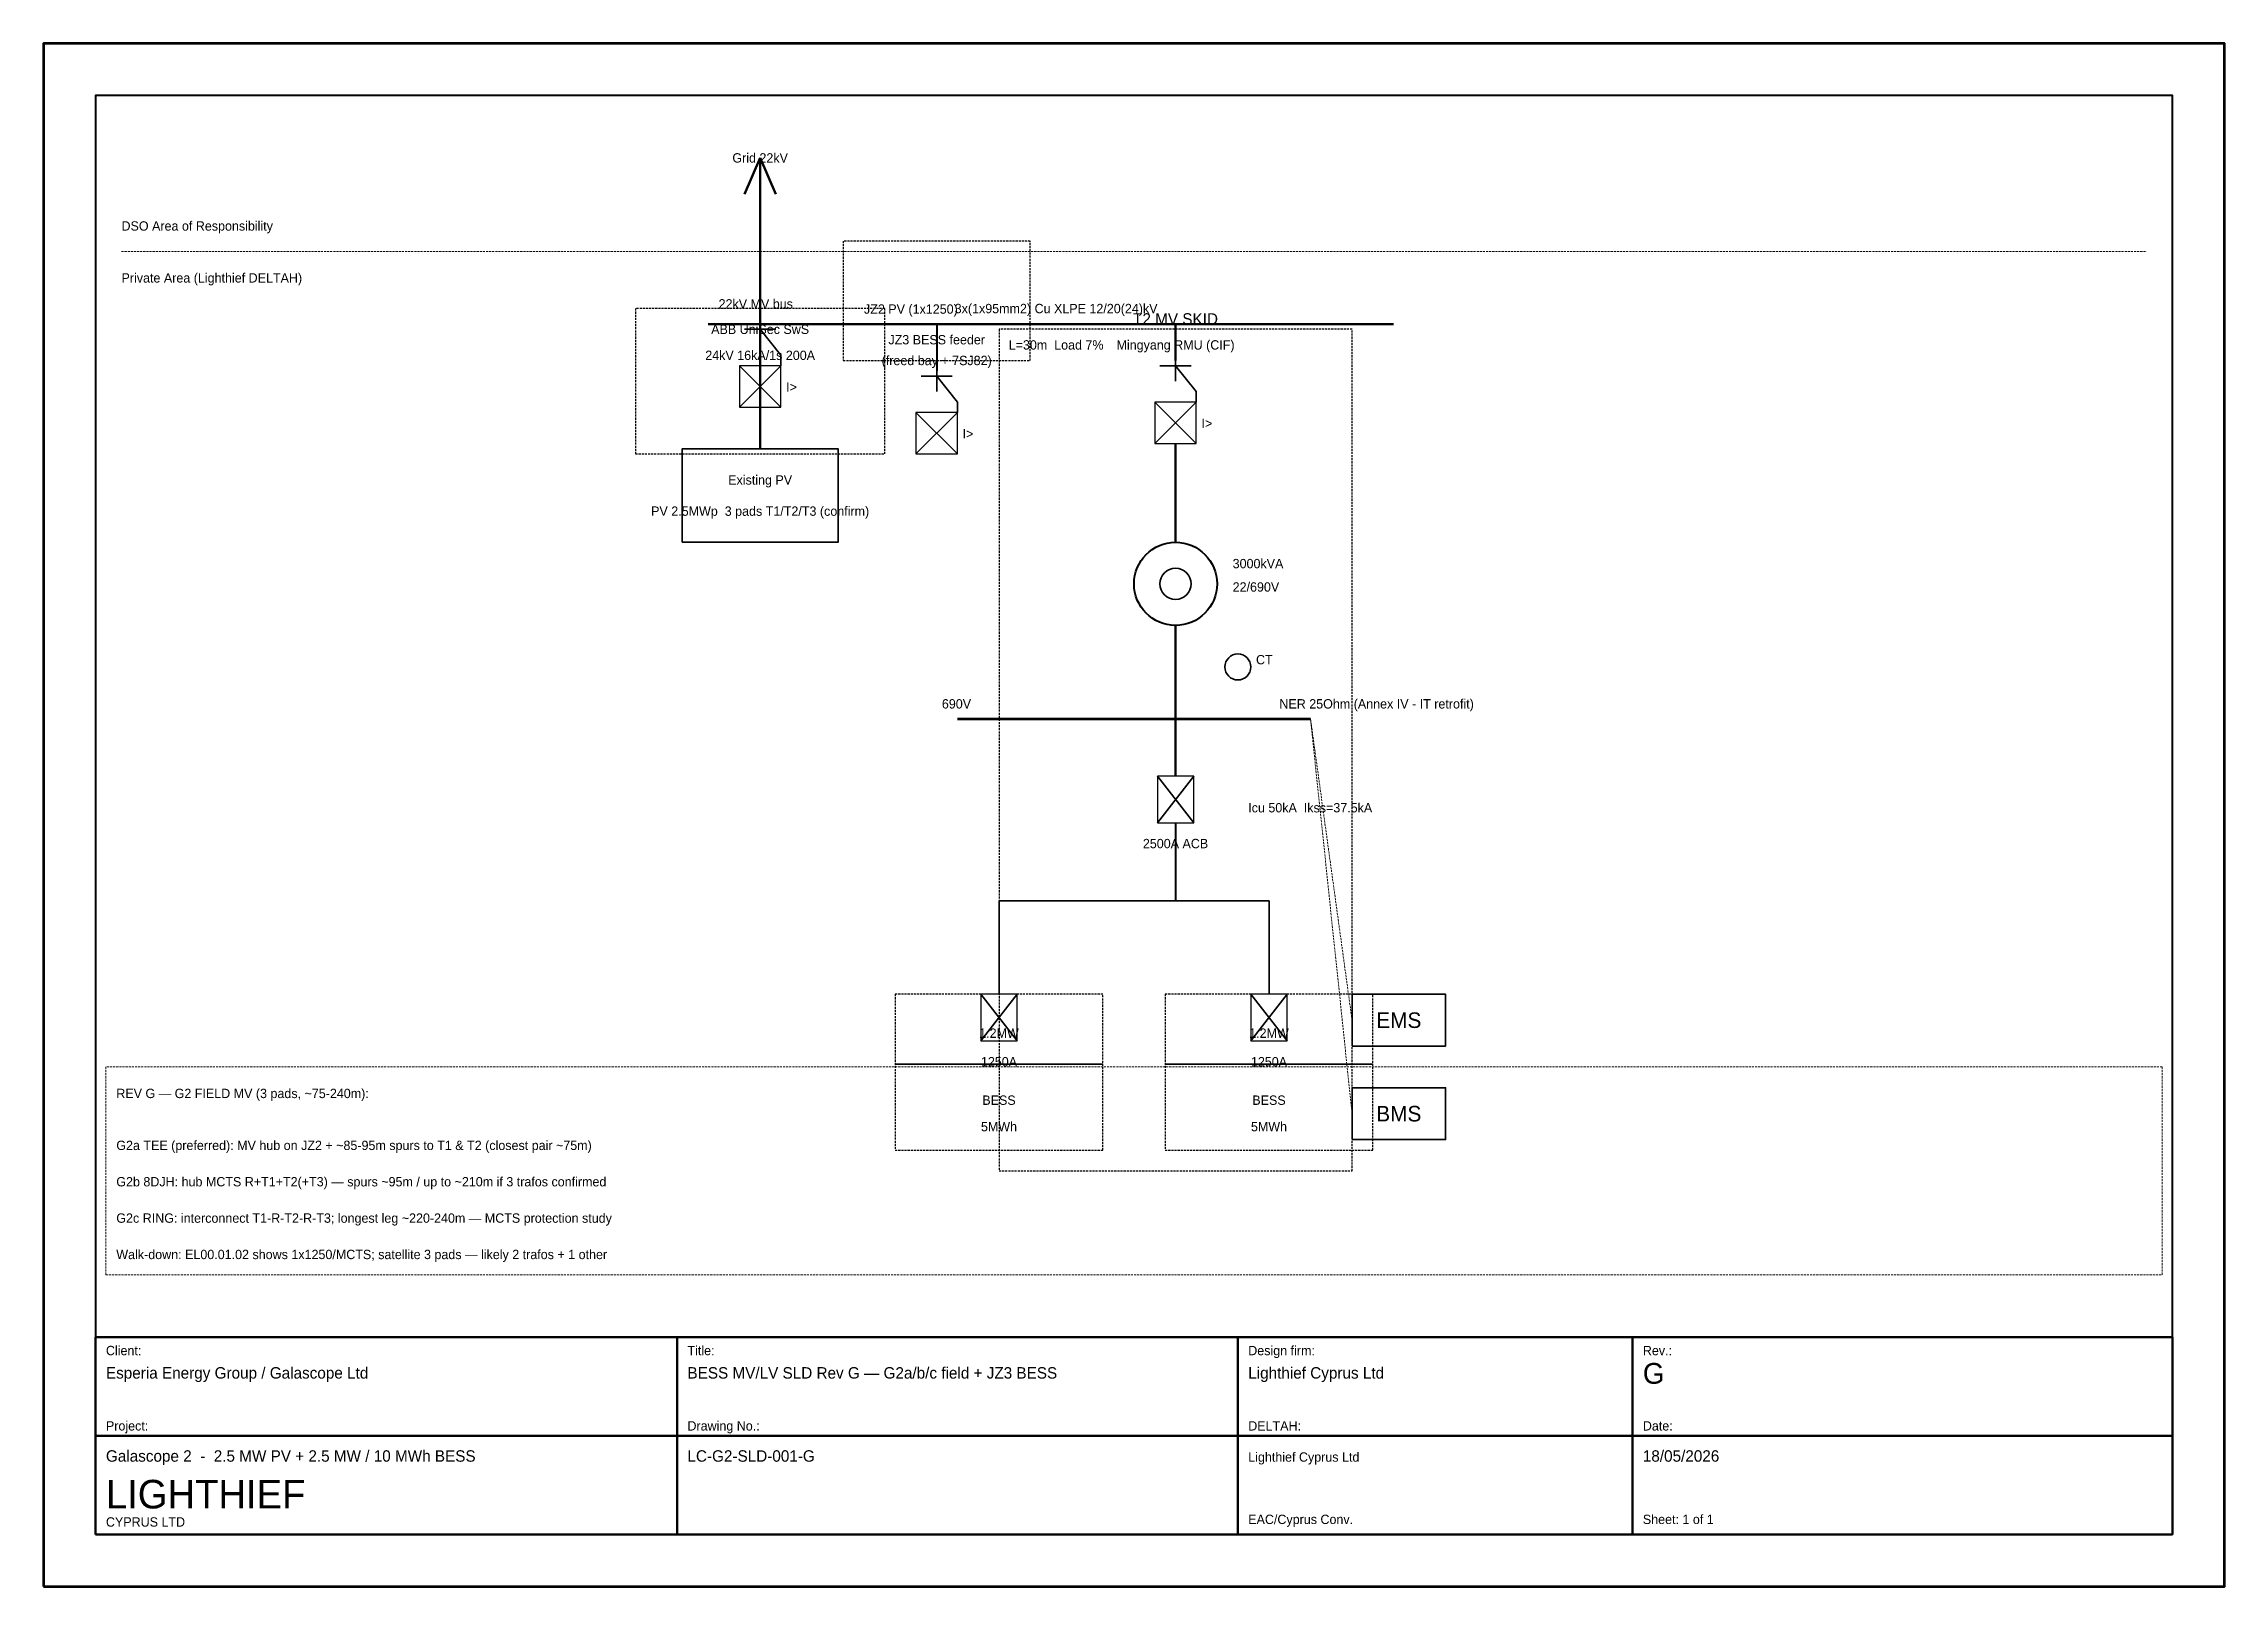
# Model space of a CAD drawing. Header units: millimetres. Extents: x 0 to 420, y 0 to 297.
import ezdxf
from ezdxf.enums import TextEntityAlignment as Align

# ---------------------------------------------------------------- set-up
doc = ezdxf.new("R2010")
doc.units = ezdxf.units.MM
doc.linetypes.add('DASHED2', pattern=[0.6, 0.4, -0.2])
for name, color, linetype, lineweight in [('ANN', 8, 'Continuous', 18), ('BNDRY', 3, 'Continuous', 18), ('CTRL', 4, 'Continuous', 18), ('DIM', 8, 'Continuous', 13), ('FRAME', 7, 'Continuous', 50), ('LV', 2, 'Continuous', 35), ('MV', 1, 'Continuous', 50), ('RMU', 5, 'Continuous', 35), ('SYM', 7, 'Continuous', 35), ('TITLE', 7, 'Continuous', 25)]:
    doc.layers.add(name, color=color, linetype=linetype, lineweight=lineweight)

msp = doc.modelspace()

# ---------------------------------------------------------------- linework, layer by layer
at = {"layer": 'BNDRY', "linetype": 'DASHED2', "lineweight": 18}
msp.add_line((15, 257), (405, 257), dxfattribs=at)
at = {"layer": 'CTRL', "linetype": 'DASHED2', "lineweight": 13}
for p in [(252, 109), (252, 91)]:
    msp.add_line(p, (244, 167), dxfattribs=at)
at = {"layer": 'DIM', "linetype": 'DASHED2'}
msp.add_lwpolyline([(12, 60), (408, 60), (408, 100), (12, 100)], close=True, dxfattribs=at)
at = {"layer": 'FRAME'}
for p, q in [((122, 10), (122, 48)), ((230, 10), (230, 48)), ((306, 10), (306, 48)), ((10, 29), (410, 29))]:
    msp.add_line(p, q, dxfattribs=at)
at = {"layer": 'FRAME', "lineweight": 70}
msp.add_lwpolyline([(0, 0), (420, 0), (420, 297), (0, 297)], close=True, dxfattribs=at)
at = {"layer": 'FRAME', "lineweight": 40}
msp.add_lwpolyline([(10, 48), (410, 48), (410, 287), (10, 287)], close=True, dxfattribs=at)
at = {"layer": 'FRAME', "lineweight": 50}
msp.add_lwpolyline([(10, 10), (410, 10), (410, 48), (10, 48)], close=True, dxfattribs=at)
at = {"layer": 'LV', "lineweight": 50}
for p, q in [((218, 185), (218, 181)), ((218, 184), (218, 167)), ((218, 167), (218, 156))]:
    msp.add_line(p, q, dxfattribs=at)
at = {"layer": 'LV', "lineweight": 60}
msp.add_line((176, 167), (244, 167), dxfattribs=at)
at = {"layer": 'LV', "lineweight": 40}
msp.add_line((218, 147), (218, 132), dxfattribs=at)
at = {"layer": 'LV', "lineweight": 35}
msp.add_line((184, 132), (236, 132), dxfattribs=at)
at = {"layer": 'LV'}
for p, q in [((184, 132), (184, 114)), ((236, 132), (236, 114))]:
    msp.add_line(p, q, dxfattribs=at)
at = {"layer": 'MV'}
for p, q in [((138, 275), (135, 268)), ((138, 275), (141, 268)), ((138, 243), (138, 219)), ((138, 227), (138, 219))]:
    msp.add_line(p, q, dxfattribs=at)
at = {"layer": 'MV', "lineweight": 50}
for p, q in [((138, 275), (138, 238)), ((128, 243), (260, 243)), ((218, 243), (218, 236)), ((218, 220), (218, 202)), ((218, 201), (218, 205))]:
    msp.add_line(p, q, dxfattribs=at)
at = {"layer": 'MV', "lineweight": 40}
msp.add_line((172, 243), (172, 234), dxfattribs=at)
at = {"layer": 'MV', "linetype": 'DASHED2', "lineweight": 40}
msp.add_line((172, 243), (218, 243), dxfattribs=at)
at = {"layer": 'RMU', "linetype": 'DASHED2', "lineweight": 25}
for points in [[(154, 236), (190, 236), (190, 259), (154, 259)], [(114, 218), (162, 218), (162, 246), (114, 246)], [(184, 80), (252, 80), (252, 242), (184, 242)]]:
    msp.add_lwpolyline(points, close=True, dxfattribs=at)
at = {"layer": 'SYM'}
for p, q in [((135, 242), (141, 242)), ((138, 243), (138, 239)), ((138, 242), (142, 237)), ((142, 237), (142, 235)), ((218, 236), (218, 232)), ((134, 227), (142, 235)), ((142, 227), (134, 235)), ((169, 233), (175, 233)), ((172, 234), (172, 230)), ((172, 233), (176, 228)), ((215, 235), (221, 235)), ((218, 235), (222, 230)), ((176, 228), (176, 226)), ((214, 220), (222, 228)), ((222, 220), (214, 228)), ((222, 230), (222, 228)), ((168, 218), (176, 226)), ((176, 218), (168, 226)), ((214.5, 147), (221.5, 156)), ((221.5, 147), (214.5, 156)), ((180.5, 105), (187.5, 114)), ((187.5, 105), (180.5, 114)), ((232.5, 105), (239.5, 114)), ((239.5, 105), (232.5, 114)), ((164, 100.5), (204, 100.5)), ((216, 100.5), (256, 100.5))]:
    msp.add_line(p, q, dxfattribs=at)
at = {"layer": 'SYM', "lineweight": 25}
for points in [[(134, 227), (142, 227), (142, 235), (134, 235)], [(214, 220), (222, 220), (222, 228), (214, 228)], [(168, 218), (176, 218), (176, 226), (168, 226)], [(214.5, 147), (221.5, 147), (221.5, 156), (214.5, 156)], [(180.5, 105), (187.5, 105), (187.5, 114), (180.5, 114)], [(232.5, 105), (239.5, 105), (239.5, 114), (232.5, 114)]]:
    msp.add_lwpolyline(points, close=True, dxfattribs=at)
at = {"layer": 'SYM'}
for points in [[(123, 201), (153, 201), (153, 219), (123, 219)], [(252, 104), (270, 104), (270, 114), (252, 114)], [(252, 86), (270, 86), (270, 96), (252, 96)]]:
    msp.add_lwpolyline(points, close=True, dxfattribs=at)
at = {"layer": 'SYM', "linetype": 'DASHED2', "lineweight": 25}
for points in [[(164, 84), (204, 84), (204, 114), (164, 114)], [(216, 84), (256, 84), (256, 114), (216, 114)]]:
    msp.add_lwpolyline(points, close=True, dxfattribs=at)
at = {"layer": 'SYM', "lineweight": 40}
msp.add_circle((218, 193), 8, dxfattribs=at)
at = {"layer": 'SYM'}
for centre, radius in [((218, 193), 3), ((230, 177), 2.5)]:
    msp.add_circle(centre, radius, dxfattribs=at)

# ---------------------------------------------------------------- texts
at = {"layer": 'ANN'}
for s, height, p in [('Grid 22kV', 1.8, (138, 275)), ('Existing PV', 1.8, (138, 213)), ('PV 2.5MWp  3 pads T1/T2/T3 (confirm)', 1.8, (138, 207)), ('2500A ACB', 1.8, (218, 143)), ('EMS', 3, (261, 109)), ('1.2MW', 1.8, (184, 106.5)), ('1.2MW', 1.8, (236, 106.5)), ('1250A', 1.8, (184, 101)), ('1250A', 1.8, (236, 101)), ('BESS', 1.8, (184, 93.6)), ('BESS', 1.8, (236, 93.6)), ('BMS', 3, (261, 91)), ('5MWh', 1.8, (184, 88.5)), ('5MWh', 1.8, (236, 88.5))]:
    msp.add_text(s, height=height, dxfattribs=at).set_placement(p, align=Align.MIDDLE_CENTER)
for s, p in [('22kV MV bus', (130, 246)), ('I>', (143, 230)), ('I>', (177, 221)), ('I>', (223, 223)), ('3000kVA', (229, 196)), ('22/690V', (229, 191.5)), ('CT', (233.5, 177.5)), ('690V', (173, 169)), ('REV G — G2 FIELD MV (3 pads, ~75-240m):', (14, 94))]:
    msp.add_text(s, height=1.8, dxfattribs=at).set_placement(p)
at = {"layer": 'BNDRY'}
for s, p in [('DSO Area of Responsibility', (15, 261)), ('Private Area (Lighthief DELTAH)', (15, 251))]:
    msp.add_text(s, height=1.8, dxfattribs=at).set_placement(p)
at = {"layer": 'DIM'}
for s, p in [('JZ2 PV (1x1250)', (158, 245)), ('NER 25Ohm (Annex IV - IT retrofit)', (238, 169)), ('Icu 50kA  Ikss=37.5kA', (232, 149)), ('G2a TEE (preferred): MV hub on JZ2 + ~85-95m spurs to T1 & T2 (closest pair ~75m)', (14, 84)), ('G2b 8DJH: hub MCTS R+T1+T2(+T3) — spurs ~95m / up to ~210m if 3 trafos confirmed', (14, 77)), ('G2c RING: interconnect T1-R-T2-R-T3; longest leg ~220-240m — MCTS protection study', (14, 70)), ('Walk-down: EL00.01.02 shows 1x1250/MCTS; satellite 3 pads — likely 2 trafos + 1 other', (14, 63)), ('EAC/Cyprus Conv.', (232, 12))]:
    msp.add_text(s, height=1.8, dxfattribs=at).set_placement(p)
for s, p in [('3x(1x95mm2) Cu XLPE 12/20(24)kV', (195, 246)), ('L=30m  Load 7%', (195, 239)), ('Mingyang RMU (CIF)', (218, 239)), ('24kV 16kA/1s 200A', (138, 237)), ('(freed bay + 7SJ82)', (172, 236))]:
    msp.add_text(s, height=1.8, dxfattribs=at).set_placement(p, align=Align.MIDDLE_CENTER)
at = {"layer": 'RMU'}
for s, height, p in [('T2 MV SKID', 2.2, (218, 244)), ('ABB UniSec SwS', 1.8, (138, 242)), ('JZ3 BESS feeder', 1.8, (172, 240))]:
    msp.add_text(s, height=height, dxfattribs=at).set_placement(p, align=Align.MIDDLE_CENTER)
at = {"layer": 'TITLE'}
for s, height, p in [('Client:', 1.8, (12, 44.5)), ('Title:', 1.8, (124, 44.5)), ('Design firm:', 1.8, (232, 44.5)), ('Rev.:', 1.8, (308, 44.5)), ('Esperia Energy Group / Galascope Ltd', 2.2, (12, 40)), ('BESS MV/LV SLD Rev G — G2a/b/c field + JZ3 BESS', 2.2, (124, 40)), ('Lighthief Cyprus Ltd', 2.2, (232, 40)), ('G', 4, (308, 39)), ('Project:', 1.8, (12, 30)), ('Drawing No.:', 1.8, (124, 30)), ('DELTAH:', 1.8, (232, 30)), ('Date:', 1.8, (308, 30)), ('Galascope 2  -  2.5 MW PV + 2.5 MW / 10 MWh BESS', 2.2, (12, 24)), ('LC-G2-SLD-001-G', 2.2, (124, 24)), ('Lighthief Cyprus Ltd', 1.8, (232, 24)), ('18/05/2026', 2.2, (308, 24)), ('LIGHTHIEF', 5.5, (12, 15)), ('CYPRUS LTD', 1.8, (12, 11.5)), ('Sheet: 1 of 1', 1.8, (308, 12))]:
    msp.add_text(s, height=height, dxfattribs=at).set_placement(p)

doc.saveas('drawing.dxf')
